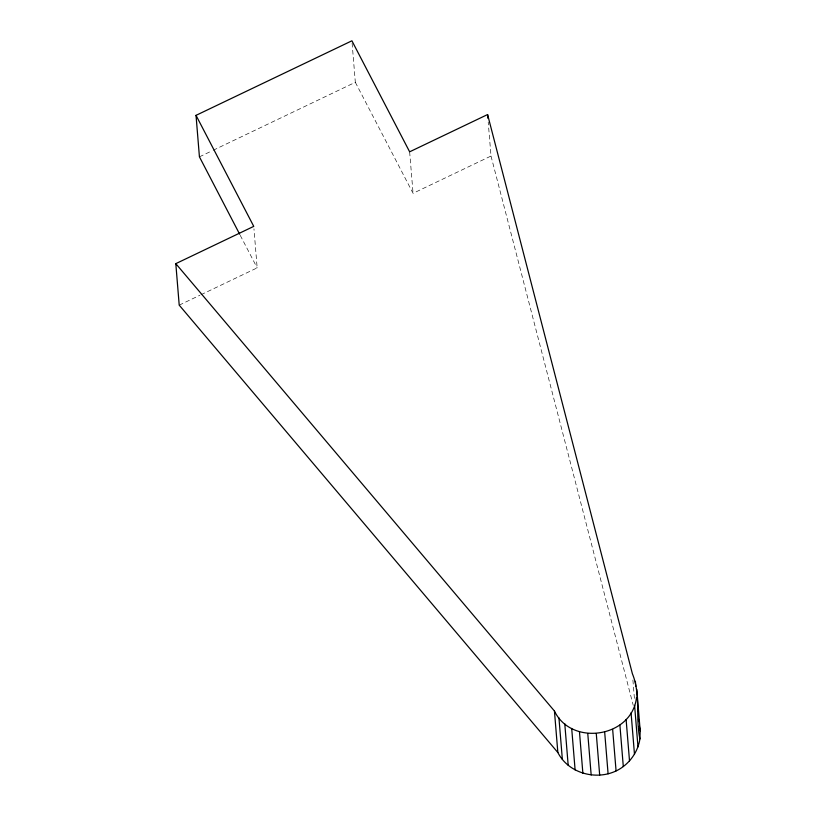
<?xml version="1.0" encoding="UTF-8"?>
<svg xmlns="http://www.w3.org/2000/svg" width="816" height="816" viewBox="0 0 816 816"><rect width="100%" height="100%" fill="white"/><g stroke="black" fill="none" stroke-linecap="round" stroke-linejoin="round"><path stroke-width="0.61" stroke-dasharray="4.08 3.06" d="M199.43 156.845L212.038 150.817M213.19 150.266L355.327 82.294L352.022 42.055M179.214 305.143L199.849 295.28M200.991 294.729L257.162 267.872L253.96 228.888M355.327 82.294L413.059 193.31L491.008 156.04L488.213 122.084M240.251 235.345L257.162 267.872M491.008 156.04L633.247 705.381M632.9 680.034L634.45 698.894M409.642 151.817L413.059 193.31"/><path stroke-width="1.22" d="M196.024 115.352L253.756 226.369L175.807 263.65L179.214 305.143L557.848 752.515C569.68 775.832 602.851 782.228 623.302 766.54C632.104 759.839 638.255 749.914 639.917 738.939C635.338 717.488 640.866 694.222 632.39 673.741L487.591 114.546L409.642 151.817L351.91 40.8L196.024 115.352L199.43 156.845L239.669 234.223M639.917 738.939L640.193 730.82L636.786 689.326M175.807 263.65L554.441 711.022C571.598 746.956 632.176 737.307 636.511 697.445M639.397 726.25L640.193 730.82M635.389 681.319L635.807 686.348M637.663 708.982L637.877 711.501M638.489 719.049L638.704 721.558M634.583 705.371L637.99 746.864M631.064 712.796L634.481 754.29M626.107 719.437L629.513 760.93M619.895 725.047L623.302 766.54M612.653 729.392L616.07 770.885M604.687 732.319L608.093 773.813M596.282 733.706L599.689 775.2M587.765 733.513L591.172 775.006M579.462 731.728L582.869 773.221M571.7 728.443L575.107 769.937M564.774 723.761L568.181 765.255M558.94 717.886L562.357 759.38M554.441 711.022L557.848 752.515M487.591 114.546L487.907 118.31"/></g></svg>
